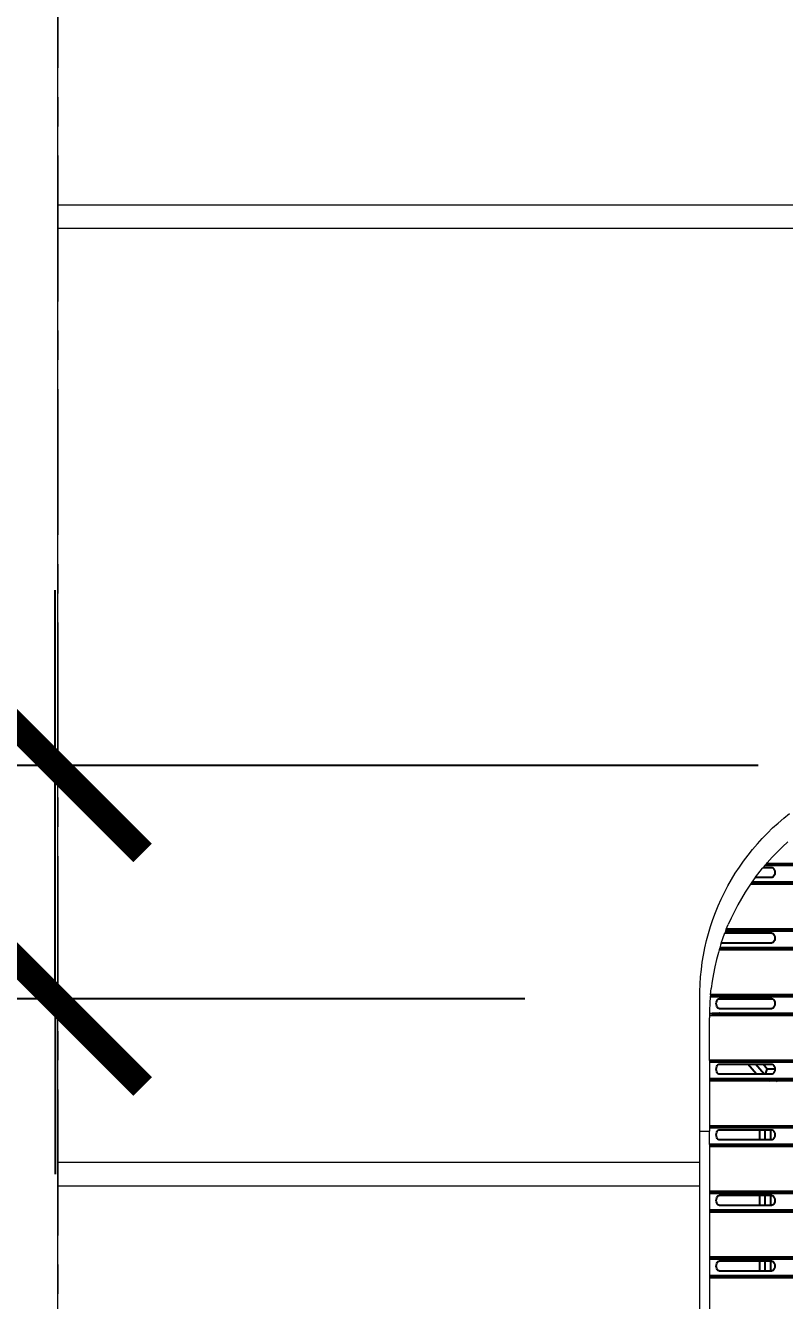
# Model space of a CAD drawing. Header units: inches. Extents: x 236662 to 497023, y -248575 to 81795.
# Drawn here: x 292333 to 292983, y -97910 to -96818 of the extents above; entities that cross this region are included whole.
import ezdxf

# ---------------------------------------------------------------- set-up
doc = ezdxf.new("R2010")
doc.units = ezdxf.units.IN
doc.header["$LTSCALE"] = 10
doc.header["$MEASUREMENT"] = 0
doc.linetypes.add('CENTER', pattern=[2, 1.25, -0.25, 0.25, -0.25])
for name, color, linetype, lineweight in [('02. HP_BE TONG', 1, 'Continuous', 35), ('05. HP_TRUC', 251, 'CENTER', 5), ('06. HP_THAY 1', 134, 'Continuous', 15)]:
    doc.layers.add(name, color=color, linetype=linetype, lineweight=lineweight)
doc.layers.add('04. HP_CUA', color=153, linetype='Continuous')
doc.layers.add('08. HP_DIM', color=118, linetype='Continuous')
doc.styles.add('text2', font='VHELVCN.TTF')
doc.dimstyles.new('AL-100', dxfattribs={"dimtxt": 220, "dimasz": 150, "dimexe": 150, "dimexo": 150, "dimgap": 80, "dimtad": 1, "dimdec": 0, "dimzin": 9, "dimtxsty": 'text2', "dimblk": 'ARCHTICK', "dimcen": 1, "dimdle": 150, "dimclrd": 256, "dimclre": 256, "dimclrt": 7, "dimadec": 0, "dimazin": 0, "dimtfac": 1, "dimtdec": 0, "dimtix": 1, "dimtmove": 2, "dimatfit": 3, "dimldrblk": 'ARCHTICK', "dimfxl": 1, "dimtolj": 1, "dimtzin": 0, "dimlwd": -1, "dimlwe": -1, "dimarcsym": 0})

# ---------------------------------------------------------------- blocks, each defined once
blk = doc.blocks.new('KHUNG TEN A-3')
at = {"layer": '02. HP_BE TONG', "color": 1, "const_width": 0.5}
blk.add_lwpolyline([(15, 5), (415, 5), (415, 292), (15, 292)], close=True, dxfattribs=at)
at = {"layer": '06. HP_THAY 1'}
blk.add_lwpolyline([(0, 297), (420, 297), (420, 0), (0, 0)], close=True, dxfattribs=at)
at = {"layer": 'Defpoints'}
blk.add_lwpolyline([(0, 0), (420, 0), (420, 297), (0, 297)], close=True, dxfattribs=at)
blk = doc.blocks.new('_ArchTick')
at = {"color": 0, "linetype": 'ByBlock', "const_width": 0.15}
blk.add_lwpolyline([(-0.5, -0.5), (0.5, 0.5)], dxfattribs=at)
blk = doc.blocks.new('*D249')
at = {"layer": '08. HP_DIM', "transparency": 16777216}
for p, q in [((291216.5, -100401.7), (291216.5, -96001.7)), ((292210.4, -96151.7), (291066.5, -96151.7)), ((292210.4, -100251.7), (291066.5, -100251.7))]:
    blk.add_line(p, q, dxfattribs=at)
at = {"layer": 'Defpoints', "color": 0, "transparency": 16777216}
for p in [(291216.5, -96151.7), (292360.4, -96151.7), (292360.4, -100251.7)]:
    blk.add_point(p, dxfattribs=at)
at = {"layer": '08. HP_DIM', "transparency": 16777216, "xscale": 150, "yscale": 150, "zscale": 150}
for p, rotation in [((291216.5, -96151.7), 90), ((291216.5, -100251.7), 270)]:
    blk.add_blockref('_ArchTick', p, dxfattribs=dict(at, rotation=rotation))
at = {"layer": '08. HP_DIM', "color": 7, "transparency": 16777216, "insert": (291024.1, -98201.7), "char_height": 220, "attachment_point": 5, "rotation": 90, "style": 'text2'}
blk.add_mtext('\\A1;4100', dxfattribs=at)
blk = doc.blocks.new('*D253')
at = {"layer": '08. HP_DIM', "transparency": 16777216}
for p, q in [((290534.5, -100401.7), (290534.5, -83540.7)), ((292210.4, -83690.7), (290384.5, -83690.7)), ((292210.4, -100251.7), (290384.5, -100251.7))]:
    blk.add_line(p, q, dxfattribs=at)
at = {"layer": 'Defpoints', "color": 0, "transparency": 16777216}
for p in [(290534.5, -83690.7), (292360.4, -83690.7, 4), (292360.4, -100251.7)]:
    blk.add_point(p, dxfattribs=at)
at = {"layer": '08. HP_DIM', "transparency": 16777216, "xscale": 150, "yscale": 150, "zscale": 150}
for p, rotation in [((290534.5, -83690.7), 90), ((290534.5, -100251.7), 270)]:
    blk.add_blockref('_ArchTick', p, dxfattribs=dict(at, rotation=rotation))
at = {"layer": '08. HP_DIM', "color": 7, "transparency": 16777216, "insert": (290342.1, -91971.2), "char_height": 220, "attachment_point": 5, "rotation": 90, "style": 'text2'}
blk.add_mtext('\\A1;16561', dxfattribs=at)
blk = doc.blocks.new('*D265')
at = {"layer": '08. HP_DIM', "transparency": 16777216}
for p, q in [((291808, -100401.7), (291808, -97501.7)), ((292760.4, -97651.7), (291658, -97651.7)), ((292210.4, -100251.7), (291658, -100251.7))]:
    blk.add_line(p, q, dxfattribs=at)
at = {"layer": 'Defpoints', "color": 0, "transparency": 16777216}
for p in [(291808, -97651.7), (292910.4, -97651.7), (292360.4, -100251.7)]:
    blk.add_point(p, dxfattribs=at)
at = {"layer": '08. HP_DIM', "transparency": 16777216, "xscale": 150, "yscale": 150, "zscale": 150}
for p, rotation in [((291808, -97651.7), 90), ((291808, -100251.7), 270)]:
    blk.add_blockref('_ArchTick', p, dxfattribs=dict(at, rotation=rotation))
at = {"layer": '08. HP_DIM', "color": 7, "transparency": 16777216, "insert": (291615.7, -98951.7), "char_height": 220, "attachment_point": 5, "rotation": 90, "style": 'text2'}
blk.add_mtext('\\A1;2600', dxfattribs=at)
blk = doc.blocks.new('*D266')
at = {"layer": '08. HP_DIM', "transparency": 16777216}
for p, q in [((292358, -97451.7), (292358, -97301.7)), ((292960.4, -97451.7), (292208, -97451.7)), ((292358, -97651.7), (292358, -97451.7)), ((292760.4, -97651.7), (292208, -97651.7)), ((292358, -97651.7), (292358, -97801.7))]:
    blk.add_line(p, q, dxfattribs=at)
at = {"layer": 'Defpoints', "color": 0, "transparency": 16777216}
for p in [(292358, -97451.7), (293110.4, -97451.7), (292910.4, -97651.7)]:
    blk.add_point(p, dxfattribs=at)
at = {"layer": '08. HP_DIM', "transparency": 16777216, "xscale": 150, "yscale": 150, "zscale": 150}
for p, rotation in [((292358, -97451.7), 270), ((292358, -97651.7), 90)]:
    blk.add_blockref('_ArchTick', p, dxfattribs=dict(at, rotation=rotation))
at = {"layer": '08. HP_DIM', "color": 7, "transparency": 16777216, "insert": (292165.7, -97551.7), "char_height": 220, "attachment_point": 5, "rotation": 90, "style": 'text2'}
blk.add_mtext('\\A1;200', dxfattribs=at)
blk = doc.blocks.new('*D267')
at = {"layer": '08. HP_DIM', "transparency": 16777216}
for p, q in [((291808, -97601.7), (291808, -96351.7)), ((292210.4, -96501.7), (291658, -96501.7)), ((292960.4, -97451.7), (291658, -97451.7))]:
    blk.add_line(p, q, dxfattribs=at)
at = {"layer": 'Defpoints', "color": 0, "transparency": 16777216}
for p in [(291808, -96501.7), (292360.4, -96501.7), (293110.4, -97451.7)]:
    blk.add_point(p, dxfattribs=at)
at = {"layer": '08. HP_DIM', "transparency": 16777216, "xscale": 150, "yscale": 150, "zscale": 150}
for p, rotation in [((291808, -96501.7), 90), ((291808, -97451.7), 270)]:
    blk.add_blockref('_ArchTick', p, dxfattribs=dict(at, rotation=rotation))
at = {"layer": '08. HP_DIM', "color": 7, "transparency": 16777216, "insert": (291615.7, -96976.7), "char_height": 220, "attachment_point": 5, "rotation": 90, "style": 'text2'}
blk.add_mtext('\\A1;950', dxfattribs=at)

msp = doc.modelspace()

# ---------------------------------------------------------------- linework, layer by layer
at = {"layer": '04. HP_CUA'}
for p, q in [((295349.2, -97537.4), (292966.2, -97537.4)), ((293110.4, -97535.9), (292967.5, -97535.9)), ((292971.8, -97547.7), (292958, -97547.7)), ((292964.9, -97539), (292971.8, -97539)), ((292971.8, -97539), (292972.6, -97539.1)), ((292972.6, -97547.6), (292971.8, -97547.7)), ((292972.6, -97539.1), (292973.3, -97539.6)), ((292973.3, -97547.1), (292972.6, -97547.6)), ((292973.3, -97539.6), (292973.9, -97540.2)), ((292973.9, -97546.4), (292973.3, -97547.1)), ((292973.9, -97540.2), (292974.4, -97541.2)), ((292974.4, -97545.5), (292973.9, -97546.4)), ((292974.4, -97541.2), (292974.7, -97542.2)), ((292974.7, -97544.5), (292974.4, -97545.5)), ((292974.7, -97542.2), (292974.8, -97543.3)), ((292974.8, -97543.3), (292974.7, -97544.5)), ((293110.4, -97553.4), (292953.9, -97553.4)), ((293110.4, -97553.4), (292954, -97553.4)), ((293110.4, -97551.7), (292955.1, -97551.7)), ((293110.4, -97592.1), (292933.2, -97592.1)), ((292931.9, -97595.2), (292971.8, -97595.2)), ((295382.9, -97593.6), (292932.5, -97593.6)), ((292971.8, -97595.2), (292972.6, -97595.3)), ((292972.6, -97595.3), (292973.3, -97595.7)), ((292973.3, -97603.3), (292972.6, -97603.8)), ((292973.3, -97595.7), (292973.9, -97596.4)), ((292973.9, -97602.6), (292973.3, -97603.3)), ((292973.9, -97596.4), (292974.4, -97597.3)), ((292974.4, -97601.7), (292973.9, -97602.6)), ((292974.4, -97597.3), (292974.7, -97598.4)), ((292974.7, -97600.7), (292974.4, -97601.7)), ((292974.7, -97598.4), (292974.8, -97599.5)), ((292974.8, -97599.5), (292974.7, -97600.7)), ((293110.4, -97609.6), (292927.1, -97609.6)), ((293110.4, -97607.9), (292927.6, -97607.9)), ((292971.8, -97603.9), (292928.8, -97603.9)), ((292972.6, -97603.8), (292971.8, -97603.9)), ((295395.9, -97649.8), (292919.5, -97649.8)), ((293110.4, -97648.2), (292919.7, -97648.2)), ((292924.6, -97655.7), (292924.7, -97654.6)), ((292924.7, -97656.9), (292924.6, -97655.7)), ((292924.7, -97654.6), (292925, -97653.5)), ((292925, -97657.9), (292924.7, -97656.9)), ((292925, -97653.5), (292925.4, -97652.6)), ((292925.4, -97658.8), (292925, -97657.9)), ((292925.4, -97652.6), (292926, -97651.9)), ((292926, -97651.9), (292926.4, -97651.7)), ((292926.4, -97651.7), (292926.8, -97651.5)), ((292926.4, -97651.7), (292973, -97651.7)), ((292926.8, -97651.5), (292927.5, -97651.3)), ((292927.5, -97651.3), (292971.8, -97651.3)), ((292971.8, -97651.3), (292972.6, -97651.5)), ((292972.6, -97651.5), (292973, -97651.7)), ((292973, -97651.7), (292973.3, -97651.9)), ((292973.3, -97651.9), (292973.9, -97652.6)), ((292973.9, -97652.6), (292974.4, -97653.5)), ((292974.4, -97657.9), (292973.9, -97658.8)), ((292974.4, -97653.5), (292974.7, -97654.6)), ((292974.7, -97656.9), (292974.4, -97657.9)), ((292974.7, -97654.6), (292974.8, -97655.7)), ((292974.8, -97655.7), (292974.7, -97656.9)), ((292922.4, -97665.8), (292918.9, -97665.8)), ((292927.6, -97664.1), (292921, -97664.1)), ((292922.4, -97665.8), (292922.2, -97665.5)), ((292922.8, -97666.2), (292922.4, -97665.8)), ((292929, -97665.8), (292922.4, -97665.8)), ((292926, -97659.5), (292925.4, -97658.8)), ((292926.8, -97660), (292926, -97659.5)), ((292927.5, -97660.1), (292926.8, -97660)), ((292927.5, -97663.9), (292927.4, -97663.9)), ((292971.8, -97660.1), (292927.5, -97660.1)), ((292927.6, -97664), (292927.5, -97664)), ((292928.1, -97664.7), (292927.6, -97664.1)), ((295393.3, -97664.1), (292927.6, -97664.1)), ((292929, -97665.8), (292928.8, -97665.5)), ((292929.4, -97666.2), (292929, -97665.8)), ((295391.8, -97665.8), (292929, -97665.8)), ((292972.6, -97660), (292971.8, -97660.1)), ((292973.3, -97659.5), (292972.6, -97660)), ((292973.9, -97658.8), (292973.3, -97659.5)), ((292948.9, -97704.4), (292918.9, -97704.4)), ((295396.6, -97706), (292918.9, -97706)), ((292924.6, -97711.9), (292924.7, -97710.8)), ((292924.7, -97713.1), (292924.6, -97711.9)), ((292924.7, -97710.8), (292925, -97709.7)), ((292925, -97709.7), (292925.4, -97708.8)), ((292925.4, -97708.8), (292926, -97708.1)), ((292926, -97708.1), (292926.8, -97707.7)), ((292926.8, -97707.7), (292927.5, -97707.5)), ((292927.5, -97707.5), (292951.5, -97707.5)), ((292948.9, -97704.4), (292948.8, -97704.3)), ((292955.5, -97704.4), (292948.9, -97704.4)), ((292949, -97704.6), (292948.9, -97704.5)), ((292959, -97716.3), (292951.5, -97707.5)), ((292951.5, -97707.5), (292958.1, -97707.5)), ((292955.5, -97704.4), (292955.4, -97704.3)), ((292962.1, -97704.4), (292955.5, -97704.4)), ((292955.6, -97704.6), (292955.6, -97704.5)), ((292955.6, -97704.6), (292955.8, -97704.8)), ((292965.6, -97716.3), (292958.1, -97707.5)), ((292958.1, -97707.5), (292964.7, -97707.5)), ((292962.1, -97704.4), (292962, -97704.3)), ((295358.8, -97704.4), (292962.1, -97704.4)), ((292962.2, -97704.6), (292962.2, -97704.6)), ((292968.3, -97711.8), (292964.7, -97707.5)), ((292964.7, -97707.5), (292971.8, -97707.5)), ((292966.7, -97716.3), (292968.3, -97711.8)), ((292974.8, -97711.8), (292968.3, -97711.8)), ((292971.8, -97707.5), (292972.6, -97707.7)), ((292972.6, -97707.7), (292973.3, -97708.1)), ((292973.3, -97708.1), (292973.9, -97708.8)), ((292973.9, -97708.8), (292974.4, -97709.7)), ((292974.4, -97709.7), (292974.7, -97710.8)), ((292974.7, -97710.8), (292974.8, -97711.8)), ((292974.8, -97711.9), (292974.7, -97713.1)), ((292974.8, -97711.8), (292974.8, -97711.9)), ((292961.7, -97720.3), (292918.9, -97720.3)), ((292961.7, -97722), (292918.9, -97722)), ((292925, -97714.1), (292924.7, -97713.1)), ((292925.4, -97715), (292925, -97714.1)), ((292926, -97715.7), (292925.4, -97715)), ((292926.8, -97716.2), (292926, -97715.7)), ((292927.5, -97716.3), (292926.8, -97716.2)), ((292959, -97716.3), (292927.5, -97716.3)), ((292965.6, -97716.3), (292959, -97716.3)), ((292961.7, -97719.9), (292961.7, -97720)), ((292961.7, -97720.1), (292961.7, -97720.2)), ((292961.7, -97720.3), (292961.7, -97720.9)), ((292966.4, -97720.3), (292961.7, -97720.3)), ((292961.7, -97721.7), (292961.7, -97722)), ((292961.7, -97722), (292961.7, -97722.4)), ((292966.4, -97722), (292961.7, -97722)), ((292966.7, -97716.3), (292965.6, -97716.3)), ((292966.4, -97720), (292966.4, -97719.9)), ((292966.4, -97720.2), (292966.4, -97720.1)), ((292966.4, -97720.9), (292966.4, -97720.3)), ((292967.5, -97720.3), (292966.4, -97720.3)), ((292966.4, -97722), (292966.4, -97721.7)), ((292966.4, -97722.4), (292966.4, -97722)), ((292968.1, -97722), (292966.4, -97722)), ((292971.8, -97716.3), (292966.7, -97716.3)), ((292967.3, -97719.8), (292967.3, -97719.8)), ((292967.3, -97719.9), (292967.4, -97720)), ((292967.4, -97720.1), (292967.4, -97720.1)), ((292967.4, -97720.1), (292967.4, -97720.2)), ((292967.5, -97720.3), (292967.7, -97720.9)), ((292969, -97720.3), (292967.5, -97720.3)), ((292968, -97721.7), (292968.1, -97722)), ((292968.1, -97722), (292968.2, -97722.4)), ((292970.4, -97722), (292968.1, -97722)), ((292968.6, -97719.8), (292968.6, -97719.8)), ((292968.8, -97720.1), (292968.8, -97720.1)), ((292968.8, -97720.1), (292968.9, -97720.2)), ((292969, -97720.3), (292969.5, -97720.9)), ((292972.7, -97720.3), (292969, -97720.3)), ((292970.2, -97721.7), (292970.4, -97722)), ((292970.4, -97722), (292970.8, -97722.4)), ((292976.1, -97722), (292970.4, -97722)), ((292972.6, -97716.2), (292971.8, -97716.3)), ((292971.9, -97719.9), (292971.9, -97719.9)), ((292972.4, -97720.2), (292972.3, -97720.1)), ((292973.3, -97715.7), (292972.6, -97716.2)), ((292973.9, -97720.9), (292972.7, -97720.3)), ((293557.2, -97720.3), (292972.7, -97720.3)), ((292973.9, -97715), (292973.3, -97715.7)), ((292974.4, -97714.1), (292973.9, -97715)), ((292974.7, -97713.1), (292974.4, -97714.1)), ((292976.1, -97722), (292975.6, -97721.7)), ((292977, -97722.4), (292976.1, -97722)), ((293553.7, -97722), (292976.1, -97722)), ((292961.7, -97760.6), (292918.9, -97760.6)), ((295396.6, -97762.2), (292918.9, -97762.2)), ((292924.6, -97768.1), (292924.7, -97767)), ((292924.7, -97767), (292925, -97765.9)), ((292925, -97765.9), (292925.4, -97765)), ((292925.4, -97765), (292926, -97764.3)), ((292926, -97764.3), (292926.8, -97763.9)), ((292926.8, -97763.9), (292927.5, -97763.7)), ((292927.5, -97763.7), (292961.7, -97763.7)), ((292961.7, -97760.5), (292961.7, -97760.6)), ((292966.4, -97760.6), (292961.7, -97760.6)), ((292961.7, -97760.8), (292961.7, -97761)), ((292961.7, -97763.7), (292961.7, -97772.5)), ((292961.7, -97763.7), (292966.4, -97763.7)), ((292966.4, -97760.6), (292966.4, -97760.5)), ((292971.1, -97760.6), (292966.4, -97760.6)), ((292966.4, -97761), (292966.4, -97760.8)), ((292966.4, -97772.5), (292966.4, -97763.7)), ((292966.4, -97763.7), (292971.1, -97763.7)), ((292971.1, -97760.5), (292971.1, -97760.6)), ((292996.8, -97760.6), (292971.1, -97760.6)), ((292971.1, -97760.9), (292971.1, -97761.1)), ((292971.1, -97763.7), (292971.1, -97772.5)), ((292971.1, -97763.7), (292971.8, -97763.7)), ((292971.8, -97763.7), (292972.6, -97763.9)), ((292972.6, -97763.9), (292973.3, -97764.3)), ((292973.3, -97764.3), (292973.9, -97765)), ((292973.9, -97765), (292974.4, -97765.9)), ((292974.4, -97765.9), (292974.7, -97767)), ((292974.7, -97767), (292974.8, -97768.1)), ((292961.7, -97776.5), (292918.9, -97776.5)), ((292924.7, -97769.2), (292924.6, -97768.1)), ((292925, -97770.3), (292924.7, -97769.2)), ((292925.4, -97771.2), (292925, -97770.3)), ((292926, -97771.9), (292925.4, -97771.2)), ((292926.8, -97772.3), (292926, -97771.9)), ((292927.5, -97772.5), (292926.8, -97772.3)), ((292961.7, -97772.5), (292927.5, -97772.5)), ((292966.4, -97772.5), (292961.7, -97772.5)), ((292961.7, -97776.3), (292961.7, -97776.3)), ((292961.7, -97776.5), (292961.7, -97777.1)), ((292966.4, -97776.5), (292961.7, -97776.5)), ((292961.7, -97777.9), (292961.7, -97778.1)), ((292971.1, -97772.5), (292966.4, -97772.5)), ((292966.4, -97777.1), (292966.4, -97776.5)), ((292971.1, -97776.5), (292966.4, -97776.5)), ((292966.4, -97778.1), (292966.4, -97777.9)), ((292971.8, -97772.5), (292971.1, -97772.5)), ((292971.1, -97776), (292971.1, -97776)), ((292971.1, -97776.1), (292971.1, -97776.1)), ((292971.1, -97776.3), (292971.1, -97776.4)), ((292971.1, -97776.5), (292971.1, -97777.1)), ((293010.4, -97776.5), (292971.1, -97776.5)), ((292971.1, -97777.9), (292971.1, -97778.1)), ((292972.6, -97772.3), (292971.8, -97772.5)), ((292973.3, -97771.9), (292972.6, -97772.3)), ((292973.9, -97771.2), (292973.3, -97771.9)), ((292974.4, -97770.3), (292973.9, -97771.2)), ((292974.7, -97769.2), (292974.4, -97770.3)), ((292974.8, -97768.1), (292974.7, -97769.2)), ((292961.7, -97778.1), (292918.9, -97778.1)), ((292961.7, -97778.1), (292961.7, -97778.6)), ((292966.4, -97778.1), (292961.7, -97778.1)), ((292966.4, -97778.6), (292966.4, -97778.1)), ((292971.1, -97778.1), (292966.4, -97778.1)), ((292971.1, -97778.1), (292971.1, -97778.6)), ((293011.8, -97778.1), (292971.1, -97778.1)), ((292961.7, -97816.8), (292918.9, -97816.8)), ((295396.6, -97818.4), (292918.9, -97818.4)), ((292925, -97822.1), (292925.4, -97821.2)), ((292925.4, -97821.2), (292926, -97820.5)), ((292926, -97820.5), (292926.8, -97820.1)), ((292926.8, -97820.1), (292927.5, -97819.9)), ((292927.5, -97819.9), (292961.7, -97819.9)), ((292961.7, -97816.7), (292961.7, -97816.8)), ((292966.4, -97816.8), (292961.7, -97816.8)), ((292961.7, -97816.9), (292961.7, -97817.2)), ((292961.7, -97817.2), (292961.7, -97817.3)), ((292961.7, -97819.9), (292961.7, -97828.7)), ((292961.7, -97819.9), (292966.4, -97819.9)), ((292966.4, -97816.8), (292966.4, -97816.7)), ((292971.1, -97816.8), (292966.4, -97816.8)), ((292966.4, -97817.2), (292966.4, -97816.9)), ((292966.4, -97828.7), (292966.4, -97819.9)), ((292966.4, -97819.9), (292971.1, -97819.9)), ((292971.1, -97816.7), (292971.1, -97816.8)), ((293036.4, -97816.8), (292971.1, -97816.8)), ((292971.1, -97816.9), (292971.1, -97817.2)), ((292971.1, -97819.9), (292971.1, -97828.7)), ((292971.1, -97819.9), (292971.8, -97819.9)), ((292971.8, -97819.9), (292972.6, -97820.1)), ((292972.6, -97820.1), (292973.3, -97820.5)), ((292973.3, -97820.5), (292973.9, -97821.2)), ((292973.9, -97821.2), (292974.4, -97822.1)), ((292961.7, -97832.7), (292918.9, -97832.7)), ((292924.6, -97824.3), (292924.7, -97823.2)), ((292924.7, -97825.4), (292924.6, -97824.3)), ((292924.7, -97823.2), (292925, -97822.1)), ((292925, -97826.5), (292924.7, -97825.4)), ((292925.4, -97827.4), (292925, -97826.5)), ((292926, -97828.1), (292925.4, -97827.4)), ((292926.8, -97828.5), (292926, -97828.1)), ((292927.5, -97828.7), (292926.8, -97828.5)), ((292961.7, -97828.7), (292927.5, -97828.7)), ((292966.4, -97828.7), (292961.7, -97828.7)), ((292961.7, -97832.3), (292961.7, -97832.4)), ((292961.7, -97832.5), (292961.7, -97832.6)), ((292961.7, -97832.7), (292961.7, -97833.3)), ((292966.4, -97832.7), (292961.7, -97832.7)), ((292971.1, -97828.7), (292966.4, -97828.7)), ((292966.4, -97832.6), (292966.4, -97832.4)), ((292966.4, -97833.3), (292966.4, -97832.7)), ((292971.1, -97832.7), (292966.4, -97832.7)), ((292971.8, -97828.7), (292971.1, -97828.7)), ((292971.1, -97832.3), (292971.1, -97832.3)), ((292971.1, -97832.7), (292971.1, -97833.3)), ((293036.4, -97832.7), (292971.1, -97832.7)), ((292972.6, -97828.5), (292971.8, -97828.7)), ((292973.3, -97828.1), (292972.6, -97828.5)), ((292973.9, -97827.4), (292973.3, -97828.1)), ((292974.4, -97826.5), (292973.9, -97827.4)), ((292974.4, -97822.1), (292974.7, -97823.2)), ((292974.7, -97825.4), (292974.4, -97826.5)), ((292974.7, -97823.2), (292974.8, -97824.3)), ((292974.8, -97824.3), (292974.7, -97825.4)), ((292961.7, -97834.3), (292918.9, -97834.3)), ((292961.7, -97834.1), (292961.7, -97834.3)), ((292961.7, -97834.3), (292961.7, -97834.8)), ((292966.4, -97834.3), (292961.7, -97834.3)), ((292966.4, -97834.3), (292966.4, -97834.1)), ((292966.4, -97834.8), (292966.4, -97834.3)), ((292971.1, -97834.3), (292966.4, -97834.3)), ((292971.1, -97834.1), (292971.1, -97834.3)), ((292971.1, -97834.3), (292971.1, -97834.8)), ((293036.4, -97834.3), (292971.1, -97834.3)), ((292961.7, -97873), (292918.9, -97873)), ((295396.6, -97874.6), (292918.9, -97874.6)), ((292926, -97876.7), (292926.8, -97876.3)), ((292926.8, -97876.3), (292927.5, -97876.1)), ((292927.5, -97876.1), (292961.7, -97876.1)), ((292961.7, -97872.9), (292961.7, -97873)), ((292966.4, -97873), (292961.7, -97873)), ((292961.7, -97873.1), (292961.7, -97873.4)), ((292961.7, -97876.1), (292961.7, -97884.9)), ((292961.7, -97876.1), (292966.4, -97876.1)), ((292966.4, -97873), (292966.4, -97872.9)), ((292971.1, -97873), (292966.4, -97873)), ((292966.4, -97873.4), (292966.4, -97873.1)), ((292966.4, -97884.9), (292966.4, -97876.1)), ((292966.4, -97876.1), (292971.1, -97876.1)), ((292971.1, -97872.9), (292971.1, -97873)), ((293036.4, -97873), (292971.1, -97873)), ((292971.1, -97873.1), (292971.1, -97873.4)), ((292971.1, -97876.1), (292971.1, -97884.9)), ((292971.1, -97876.1), (292971.8, -97876.1)), ((292971.8, -97876.1), (292972.6, -97876.3)), ((292972.6, -97876.3), (292973.3, -97876.7)), ((292924.6, -97880.5), (292924.7, -97879.4)), ((292924.7, -97881.6), (292924.6, -97880.5)), ((292924.7, -97879.4), (292925, -97878.3)), ((292925, -97882.7), (292924.7, -97881.6)), ((292925, -97878.3), (292925.4, -97877.4)), ((292925.4, -97883.6), (292925, -97882.7)), ((292925.4, -97877.4), (292926, -97876.7)), ((292926, -97884.3), (292925.4, -97883.6)), ((292926.8, -97884.7), (292926, -97884.3)), ((292927.5, -97884.9), (292926.8, -97884.7)), ((292961.7, -97884.9), (292927.5, -97884.9)), ((292966.4, -97884.9), (292961.7, -97884.9)), ((292971.1, -97884.9), (292966.4, -97884.9)), ((292971.8, -97884.9), (292971.1, -97884.9)), ((292972.6, -97884.7), (292971.8, -97884.9)), ((292973.3, -97884.3), (292972.6, -97884.7)), ((292973.3, -97876.7), (292973.9, -97877.4)), ((292973.9, -97883.6), (292973.3, -97884.3)), ((292973.9, -97877.4), (292974.4, -97878.3)), ((292974.4, -97882.7), (292973.9, -97883.6)), ((292974.4, -97878.3), (292974.7, -97879.4)), ((292974.7, -97881.6), (292974.4, -97882.7)), ((292974.7, -97879.4), (292974.8, -97880.5)), ((292974.8, -97880.5), (292974.7, -97881.6)), ((292961.7, -97888.9), (292918.9, -97888.9)), ((292961.7, -97890.5), (292918.9, -97890.5)), ((292961.7, -97888.9), (292961.7, -97889.4)), ((292966.4, -97888.9), (292961.7, -97888.9)), ((292961.7, -97890.3), (292961.7, -97890.5)), ((292961.7, -97890.5), (292961.7, -97891)), ((292966.4, -97890.5), (292961.7, -97890.5)), ((292966.4, -97888.4), (292966.4, -97888.4)), ((292966.4, -97888.5), (292966.4, -97888.5)), ((292966.4, -97888.8), (292966.4, -97888.7)), ((292966.4, -97889.4), (292966.4, -97888.9)), ((292971.1, -97888.9), (292966.4, -97888.9)), ((292966.4, -97890.5), (292966.4, -97890.3)), ((292966.4, -97891), (292966.4, -97890.5)), ((292971.1, -97890.5), (292966.4, -97890.5)), ((292971.1, -97888.9), (292971.1, -97889.4)), ((293036.4, -97888.9), (292971.1, -97888.9)), ((292971.1, -97890.3), (292971.1, -97890.5)), ((292971.1, -97890.5), (292971.1, -97891)), ((293036.4, -97890.5), (292971.1, -97890.5))]:
    msp.add_line(p, q, dxfattribs=at)
at = {"layer": '05. HP_TRUC', "ltscale": 10}
msp.add_line((292360.4, -83129.3), (292360.4, -101712.8), dxfattribs=at)
at = {"layer": '06. HP_THAY 1'}
for p, q in [((292360.4, -96971.7), (292360.4, -96501.7)), ((292360.4, -96991.7), (292360.4, -96971.7)), ((295960.4, -96971.7), (292360.4, -96971.7)), ((292360.4, -97791.7), (292360.4, -96991.7)), ((295960.4, -96991.7), (292360.4, -96991.7)), ((292982.4, -97497), (292987.3, -97493)), ((292972.9, -97505.3), (292977.6, -97501.1)), ((292977.6, -97501.1), (292982.4, -97497)), ((292959.8, -97518.9), (292964, -97514.2)), ((292964, -97514.2), (292968.4, -97509.7)), ((292968.4, -97509.7), (292972.9, -97505.3)), ((292951.8, -97528.6), (292955.7, -97523.7)), ((292955.7, -97523.7), (292959.8, -97518.9)), ((292976.8, -97525.9), (292972.5, -97530.4)), ((292981.4, -97521.5), (292976.8, -97525.9)), ((292986, -97517.2), (292981.4, -97521.5)), ((292944.4, -97538.8), (292948, -97533.6)), ((292948, -97533.6), (292951.8, -97528.6)), ((292966.2, -97537.4), (292964.9, -97539)), ((292967.5, -97535.9), (292966.2, -97537.4)), ((292967.5, -97535.9), (292968.2, -97535)), ((292972.5, -97530.4), (292968.2, -97535)), ((292937.7, -97549.5), (292940.9, -97544.1)), ((292940.9, -97544.1), (292944.4, -97538.8)), ((292958, -97547.7), (292956.4, -97549.8)), ((292958, -97547.7), (292960.2, -97544.8)), ((292960.2, -97544.8), (292964.1, -97539.8)), ((292964.1, -97539.8), (292964.9, -97539)), ((292931.6, -97560.5), (292934.6, -97554.9)), ((292934.6, -97554.9), (292937.7, -97549.5)), ((292952.8, -97555), (292949.4, -97560.2)), ((292953.9, -97553.4), (292952.8, -97555)), ((292953.9, -97553.4), (292954, -97553.4)), ((292955.1, -97551.7), (292954, -97553.4)), ((292956.4, -97549.8), (292955.1, -97551.7)), ((292926.3, -97571.9), (292928.9, -97566.2)), ((292928.9, -97566.2), (292931.6, -97560.5)), ((292946.1, -97565.6), (292943, -97571.1)), ((292949.4, -97560.2), (292946.1, -97565.6)), ((292921.7, -97583.7), (292923.9, -97577.8)), ((292923.9, -97577.8), (292926.3, -97571.9)), ((292940.1, -97576.7), (292937.3, -97582.4)), ((292943, -97571.1), (292940.1, -97576.7)), ((292917.9, -97595.7), (292919.7, -97589.7)), ((292919.7, -97589.7), (292921.7, -97583.7)), ((292933.2, -97592.1), (292932.5, -97593.6)), ((292933.2, -97592.1), (292934.8, -97588.1)), ((292937.3, -97582.4), (292934.8, -97588.1)), ((292914.9, -97607.9), (292916.3, -97601.8)), ((292916.3, -97601.8), (292917.9, -97595.7)), ((292928.8, -97603.9), (292930.2, -97599.9)), ((292930.2, -97599.9), (292931.9, -97595.2)), ((292932.4, -97594), (292931.9, -97595.2)), ((292932.5, -97593.6), (292932.4, -97594)), ((292912.6, -97620.3), (292913.6, -97614.1)), ((292913.6, -97614.1), (292914.9, -97607.9)), ((292926.4, -97611.9), (292924.7, -97618)), ((292927.1, -97609.6), (292926.4, -97611.9)), ((292927.6, -97607.9), (292927.1, -97609.6)), ((292928.2, -97605.8), (292927.6, -97607.9)), ((292928.8, -97603.9), (292928.2, -97605.8)), ((292911.8, -97626.6), (292912.6, -97620.3)), ((292923.3, -97624.1), (292922.1, -97630.3)), ((292924.7, -97618), (292923.3, -97624.1)), ((292910.7, -97639.1), (292911.1, -97632.8)), ((292911.1, -97632.8), (292911.8, -97626.6)), ((292922.1, -97630.3), (292921.1, -97636.5)), ((292910.4, -97651.7), (292910.5, -97645.4)), ((292910.5, -97645.4), (292910.7, -97639.1)), ((292919.7, -97648.2), (292920.2, -97642.7)), ((292921.1, -97636.5), (292920.2, -97642.7)), ((292910.4, -97764.9), (292910.4, -97651.7)), ((292919.1, -97655.3), (292918.9, -97661.6)), ((292919.5, -97649.8), (292919.1, -97655.3)), ((292919.6, -97649), (292919.5, -97649.8)), ((292919.7, -97648.2), (292919.6, -97649)), ((292918.9, -97661.6), (292918.9, -97664.1)), ((292921, -97664.1), (292918.9, -97664.1)), ((292918.9, -97664.1), (292918.9, -97665.8)), ((292918.9, -97665.8), (292918.9, -97667.9)), ((292918.9, -97704.4), (292918.9, -97667.9)), ((292920.9, -97663.9), (292920.9, -97663.9)), ((292920.9, -97664), (292921, -97664.1)), ((292921.5, -97664.7), (292921, -97664.1)), ((292921, -97664.1), (292921, -97664.1)), ((292918.9, -97704.4), (292918.9, -97706)), ((292918.9, -97706), (292918.9, -97720.3)), ((292918.9, -97720.3), (292918.9, -97722)), ((292918.9, -97722), (292918.9, -97760.6)), ((292910.4, -97764.9), (292918.9, -97764.9)), ((292910.4, -97791.7), (292910.4, -97764.9)), ((292918.9, -97760.6), (292918.9, -97762.2)), ((292918.9, -97762.2), (292918.9, -97764.9)), ((292918.9, -97776.5), (292918.9, -97764.9)), ((292918.9, -97776.5), (292918.9, -97778.1)), ((292918.9, -97778.1), (292918.9, -97816.8)), ((292360.4, -97811.7), (292360.4, -97791.7)), ((292870, -97791.7), (292360.4, -97791.7)), ((292910.4, -97791.7), (292870, -97791.7)), ((292910.4, -97811.7), (292910.4, -97791.7)), ((292360.4, -98611.7), (292360.4, -97811.7)), ((292360.4, -97811.7), (292870, -97811.7)), ((292870, -97811.7), (292910.4, -97811.7)), ((292910.4, -98611.7), (292910.4, -97811.7)), ((292918.9, -97816.8), (292918.9, -97818.4)), ((292918.9, -97818.4), (292918.9, -97832.7)), ((292918.9, -97832.7), (292918.9, -97834.3)), ((292918.9, -97834.3), (292918.9, -97873)), ((292918.9, -97873), (292918.9, -97874.6)), ((292918.9, -97874.6), (292918.9, -97888.9)), ((292918.9, -97888.9), (292918.9, -97890.5)), ((292918.9, -97890.5), (292918.9, -97929.2))]:
    msp.add_line(p, q, dxfattribs=at)

# ---------------------------------------------------------------- block references
at = {"color": 1, "extrusion": (-2.60012e-09, -0.006863, 0.999976), "xscale": 75.4676488820624, "yscale": 75.4676488820624, "zscale": 75.4676488820624, "rotation": 269.9999565870517}
msp.add_blockref('KHUNG TEN A-3', (282444.6, -78209.2, 567.6), dxfattribs=at)

# ---------------------------------------------------------------- dimensions: what is measured, and where the dimension line sits
at = {"layer": '08. HP_DIM'}
for base, p1, p2, picture, middle in [((290534.5, -83690.7), (292360.4, -100251.7), (292360.4, -83690.7, 4), '*D253', (290342.1, -91971.2)), ((291216.5, -96151.7), (292360.4, -100251.7), (292360.4, -96151.7), '*D249', (291024.1, -98201.7)), ((291808, -96501.7), (293110.4, -97451.7), (292360.4, -96501.7), '*D267', (291615.7, -96976.7)), ((292358, -97451.7), (292910.4, -97651.7), (293110.4, -97451.7), '*D266', (292165.7, -97551.7)), ((291808, -97651.7), (292360.4, -100251.7), (292910.4, -97651.7), '*D265', (291615.7, -98951.7))]:
    dim = msp.add_linear_dim(base=base, p1=p1, p2=p2, angle=90, dimstyle='AL-100', dxfattribs=at)
    dim.commit()
    dim.dimension.update_dxf_attribs({"geometry": picture, "text_midpoint": middle})

doc.saveas('drawing.dxf')
